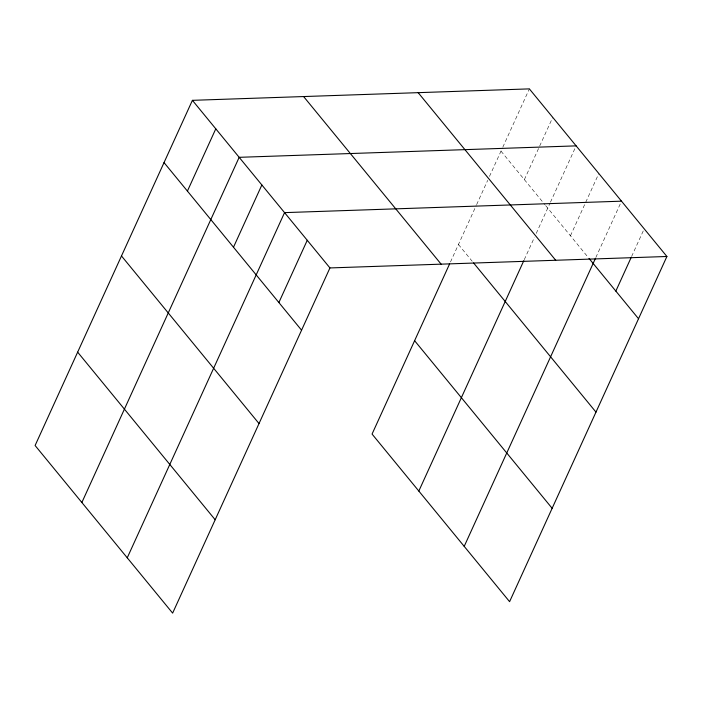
<?xml version="1.0" encoding="UTF-8"?>
<svg xmlns="http://www.w3.org/2000/svg" width="702" height="702" viewBox="0 0 702 702"><rect width="100%" height="100%" fill="white"/><g stroke="black" fill="none" stroke-linecap="round" stroke-linejoin="round"><path stroke-width="0.53" stroke-dasharray="3.51 2.63" d="M450.473 261.995L476.175 205.607M476.623 204.633L487.697 180.317M489.469 176.43L502.351 148.175M502.799 147.192L529.369 88.882M524.376 179.633L552.746 117.374M524.262 259.67L534.459 237.302M536.231 233.415L550.008 203.185M550.456 202.202L576.131 145.867M570.445 235.784L598.824 173.526M595.84 257.502L620.612 203.15M631.598 256.502L643.304 230.809M501 151.141L545.006 204.773M545.691 205.616L587.644 256.73M458.45 244.507L472.2 261.267"/><path stroke-width="1.05" d="M666.9 256.484L529.369 88.882L192.409 100.333L35.1 445.516L172.631 613.118L329.94 267.936L666.9 256.484L509.591 601.667L372.06 434.064L449.587 263.943M187.416 191.084L215.786 128.826M81.862 502.5L239.171 157.318L576.131 145.867M233.485 247.227L261.864 184.968M127.246 557.809L284.556 212.627L621.516 201.176M278.878 302.536L307.248 240.277M418.822 491.049L523.824 260.644M464.206 546.358L595.393 258.494M615.838 291.093L631.151 257.494M589.013 258.406L638.53 318.743M418.173 92.664L555.703 260.267M473.578 262.943L595.98 412.109M303.606 96.551L441.137 264.154M414.61 340.698L552.141 508.301M192.409 100.333L329.94 267.936M164.031 162.592L301.57 330.194M121.49 255.958L259.02 423.56M77.65 352.15L215.181 519.752"/></g></svg>
